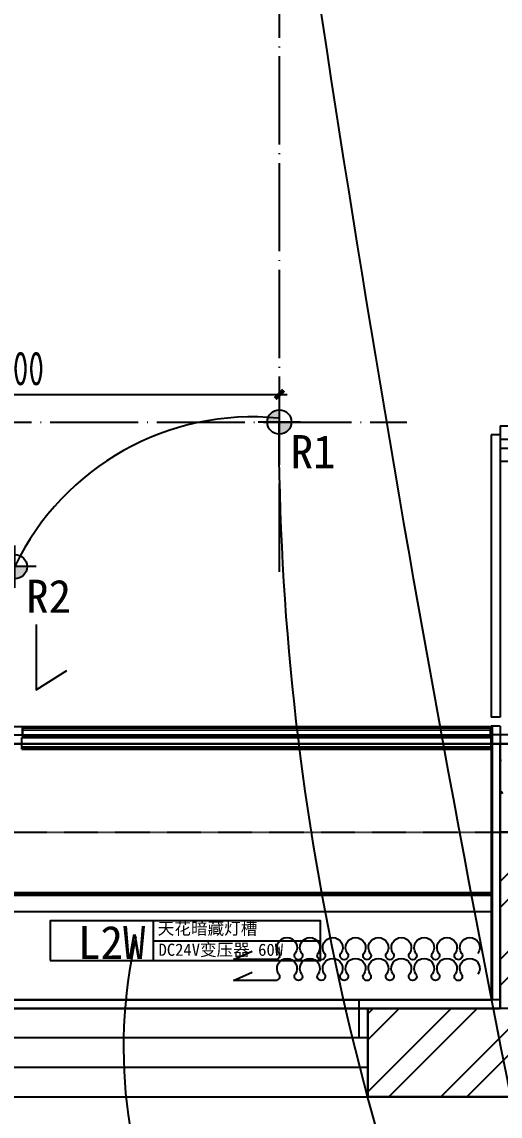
# Model space of a CAD drawing. Extents: x 11992 to 29481, y -6727 to 6811.
# Drawn here: x 17615 to 18700, y -4813 to -2334 of the extents above; entities that cross this region are included whole.
import ezdxf

# ---------------------------------------------------------------- set-up
doc = ezdxf.new("R2010")
doc.units = 0
doc.header["$MEASUREMENT"] = 0
doc.linetypes.add('DASHED', pattern=[19.05, 12.7, -6.35])
doc.linetypes.add('DOTE', pattern=[2.42, 2, -0.2, 0.02, -0.2])
doc.layers.get('0').update_dxf_attribs({"color": 8, "linetype": 'CONTINUOUS'})
doc.layers.get('Defpoints').update_dxf_attribs({"color": 8, "linetype": 'CONTINUOUS'})
for name, color, linetype in [('__附着_S88-LYGC-YTC-10_SEN147J2_设计区$0$PUB_HATCH', 8, 'CONTINUOUS'), ('AD-玻璃幕墙、窗', 8, 'CONTINUOUS'), ('DQ-BEAM-DASH', 8, 'DASHED'), ('DQ-GZ', 8, 'CONTINUOUS'), ('DS-DRAPERY', 8, 'CONTINUOUS'), ('E_WINDOW', 8, 'CONTINUOUS'), ('FF-FINISH【完成面】', 8, 'CONTINUOUS'), ('RC-FIN', 8, 'CONTINUOUS'), ('WALL', 8, 'CONTINUOUS'), ('zoylight 2射灯', 1, 'CONTINUOUS'), ('zoylight 3编号', 7, 'CONTINUOUS'), ('zoylight 4标注', 9, 'CONTINUOUS'), ('zoylight 5回路', 4, 'CONTINUOUS')]:
    doc.layers.add(name, color=color, linetype=linetype)
doc.layers.add('zoylight 1灯带', color=1, linetype='CONTINUOUS', lineweight=30)
doc.styles.add('CCD-DIM', font='archs.shx', dxfattribs={"width": 0.8})
doc.styles.add('TFB MS 3mm at 1 to 25', font='arial.ttf', dxfattribs={"height": 75})
doc.styles.add('XZC', font='SIMPLEX.SHX', dxfattribs={"width": 0.7, "bigfont": 'hztxt.shx'})
doc.linetypes.add('LED_LINE', pattern='A,12.7,-5.08,["LED",XZC,S=2.54,R=0,X=-2.54,Y=-1.27],-6.35', length=24.13)
doc.dimstyles.new('zoylight_DIM_40', dxfattribs={"dimscale": 40, "dimtxt": 1.9, "dimasz": 0.4, "dimexe": 0.5, "dimexo": 0.5, "dimgap": 0.5, "dimtad": 1, "dimdec": 0, "dimrnd": 5, "dimzin": 12, "dimdsep": 46, "dimtxsty": 'CCD-DIM', "dimblk": 'CCD_Dimension_Tick', "dimcen": 0.125, "dimclrd": 44, "dimclre": 44, "dimclrt": 50, "dimadec": 0, "dimazin": 0, "dimtfac": 1, "dimtdec": 0, "dimtmove": 2, "dimatfit": 3, "dimldrblk": 'CCD_Leader_Dot', "dimfxl": 0, "dimtvp": 1, "dimtolj": 1, "dimtzin": 0, "dimarcsym": 0})

# ---------------------------------------------------------------- blocks, each defined once
blk = doc.blocks.new('DRAPES2')
for p, q in [((0, 0), (82, 37.3)), ((186.3, 0), (0, 0))]:
    blk.add_line(p, q)
at = {"linetype": 'ByBlock', "extrusion": (0, 0, -1)}
for centre, major_axis, start_param, end_param in [((236.9, 53.6), (-31.3, 31.3), 4.8823, 7.06864), ((236.9, 53.6), (-31.3, 31.3), 0.785455, 2.971795), ((338.2, 53.5), (31.3, 31.3), 3.311504, 5.497844), ((338.2, 53.5), (-31.3, 31.3), 0.785455, 2.971795), ((439.4, 53.5), (-31.3, 31.3), 4.8823, 7.06864), ((439.4, 53.5), (-31.3, 31.3), 0.785455, 2.971795), ((540.7, 53.5), (31.3, 31.3), 3.311504, 5.497844), ((540.7, 53.5), (31.3, 31.3), -0.785341, 1.400999), ((641.9, 53.5), (-31.3, 31.3), 4.8823, 7.06864), ((641.9, 53.5), (-31.3, 31.3), 0.785455, 2.971795), ((743.2, 53.5), (31.3, 31.3), 3.311504, 5.497844), ((743.2, 53.5), (-31.3, 31.3), 0.785455, 2.971795), ((844.4, 53.5), (-31.3, 31.3), 4.8823, 7.06864), ((844.4, 53.5), (-31.3, 31.3), 0.785455, 2.971795), ((945.7, 53.5), (31.3, 31.3), 3.311504, 5.497844), ((945.7, 53.5), (31.3, 31.3), -0.785341, 1.400999), ((186.3, 17.8), (-12.6, 12.6), 1.740708, 3.927048), ((287.6, 17.7), (-12.6, 12.6), 1.740708, 6.113388), ((388.8, 17.7), (-12.6, 12.6), 1.740708, 6.113388), ((490.1, 17.7), (12.6, 12.6), 0.169911, 4.542591), ((591.3, 17.7), (12.6, 12.6), 2.356251, 4.542591), ((591.3, 17.7), (-12.6, 12.6), 1.740708, 3.927048), ((692.6, 17.7), (-12.6, 12.6), 1.740708, 6.113388), ((793.8, 17.7), (-12.6, 12.6), 1.740708, 6.113388), ((895.1, 17.7), (12.6, 12.6), 0.169911, 4.542591), ((996.3, 17.7), (12.6, 12.6), 2.356251, 4.542591)]:
    blk.add_ellipse(centre, major_axis=major_axis, ratio=1, start_param=start_param, end_param=end_param, dxfattribs=at)
at = {"extrusion": (0, 0, -1)}
for centre, major_axis, start_param, end_param in [((1046.7, 53.5), (-31.3, 31.3), 4.8823, 7.06864), ((1046.7, 53.5), (-31.3, 31.3), 0.785455, 2.971795), ((996.1, 17.7), (-12.6, 12.6), 1.740708, 3.927048)]:
    blk.add_ellipse(centre, major_axis=major_axis, ratio=1, start_param=start_param, end_param=end_param, dxfattribs=at)
blk = doc.blocks.new('20170817.13012539')
for p, q in [((-62.6, 486), (-62.6, 605.2)), ((-62.6, 605.2), (-38.7, 552.8))]:
    blk.add_line(p, q)
at = {"linetype": 'ByBlock', "extrusion": (0, 0, -1)}
for centre, major_axis, start_param, end_param in [((-51.2, 486), (8.03, 8.03), 1.740708, 3.927048), ((-28.3, 453.6), (20, 20), 4.8823, 7.06864), ((-28.3, 453.6), (20, 20), 0.785455, 2.971795), ((-51.2, 421.2), (8.03, 8.03), 1.740708, 6.113388), ((-28.3, 388.8), (20, -20), 3.311504, 5.497844), ((-28.3, 388.8), (20, 20), 0.785455, 2.971795), ((-51.2, 356.4), (8.03, 8.03), 1.740708, 6.113388), ((-28.3, 324), (20, 20), 4.8823, 7.06864), ((-28.3, 324), (20, 20), 0.785455, 2.971795), ((-51.2, 291.6), (8.03, -8.03), 0.169911, 4.542591), ((-28.3, 259.2), (20, -20), 3.311504, 5.497844), ((-28.3, 259.2), (20, -20), -0.785341, 1.400999), ((-51.2, 226.8), (8.03, -8.03), 2.356251, 4.542591), ((-51.2, 226.8), (8.03, 8.03), 1.740708, 3.927048), ((-28.3, 194.4), (20, 20), 4.8823, 7.06864), ((-28.3, 194.4), (20, 20), 0.785455, 2.971795), ((-51.2, 162), (8.03, 8.03), 1.740708, 6.113388), ((-28.3, 129.6), (20, -20), 3.311504, 5.497844), ((-28.3, 129.6), (20, 20), 0.785455, 2.971795), ((-51.2, 97.2), (8.03, 8.03), 1.740708, 6.113388), ((-28.3, 64.8), (20, 20), 4.8823, 7.06864), ((-28.3, 64.8), (20, 20), 0.785455, 2.971795), ((-51.2, 32.4), (8.03, -8.03), 0.169911, 4.542591), ((-28.3, 0), (20, -20), 3.311504, 5.497844), ((-51.2, -32.4), (8.03, -8.03), 2.356251, 4.542591), ((-28.3, 0), (20, -20), -0.785341, 1.400999)]:
    blk.add_ellipse(centre, major_axis=major_axis, ratio=1, start_param=start_param, end_param=end_param, dxfattribs=at)
at = {"extrusion": (0, 0, -1)}
for centre, major_axis, start_param, end_param in [((-51.2, -32.2), (8.03, 8.03), 1.740708, 3.927048), ((-28.3, -64.6), (20, 20), 4.8823, 7.06864), ((-28.3, -64.6), (20, 20), 0.785455, 2.971795)]:
    blk.add_ellipse(centre, major_axis=major_axis, ratio=1, start_param=start_param, end_param=end_param, dxfattribs=at)
blk = doc.blocks.new('A$C00F337EA')
h = blk.add_hatch()
h.set_pattern_fill('混凝土', color=9, scale=15, angle=180, style=0)
h.set_pattern_definition([(230, (284158.3, 127968.4), (-107.589027, 9.41282), [11.25, -123.75]), (175, (284158.3, 127968.4), (20.8127, -112.82882), [9, -99]), (280.4514, (284149.33, 127969.18), (-86.776407, -103.41593), [9.56103, -105.171317]), (226.1842, (284158.3, 127938.4), (-160.08616, 24.82785), [16.875, -185.625]), (276.6356, (284144.96, 127940.47), (-140.199406, -146.11768), [14.34154, -157.75695]), (171.1842, (284158.3, 127938.4), (-140.19929, -146.11779), [13.5, -148.5]), (201, (284143.3, 127945.9), (-89.536058, 60.392834), [11.25, -123.75]), (146, (284143.3, 127945.9), (-36.4973, -108.772507), [9, -99]), (251.4514, (284135.84, 127950.93), (-126.033394, -48.379575), [9.56103, -105.171317]), (217.5, (284158.3, 127968.4), (-1.8239783, -49.934078), [0, -97.8, 0, -100.5, 0, -99.375]), (187.5, (284158.3, 127968.4), (-39.460431, -59.161757), [0, -57.3, 0, -95.55, 0, -37.875]), (147.5, (284191.75, 127968.4), (-80.0733654, 3.383231), [0, -37.5, 0, -117, 0, -155.25]), (137.5, (284206.75, 127968.4), (-87.477925, -15.015747), [0, -48.75, 0, -77.7, 0, -110.25])])
h.paths.add_polyline_path([(5900, -7200), (6100, -7200), (6100, -7000), (5900, -7000)])
at = {"layer": '__附着_S88-LYGC-YTC-10_SEN147J2_设计区$0$PUB_HATCH'}
h = blk.add_hatch(dxfattribs=at)
h.set_pattern_fill('金属', color=256, scale=50, style=0)
h.set_pattern_definition([(45, (0, 0), (-88.3883, 88.3883), []), (45, (58.93, 0), (-88.3883, 88.3883), [])])
h.paths.add_polyline_path([(5600, -7600), (5600, -7800), (6100, -7800), (6100, -7200), (5900, -7200), (5900, -7600)])
at = {"layer": 'DQ-GZ'}
blk.add_lwpolyline([(6100, -7200), (5900, -7200), (5900, -7000), (6100, -7000)], close=True, dxfattribs=at)
at = {"layer": 'WALL'}
for p, q in [((6100, -7200), (5900, -7200)), ((5900, -7200), (5900, -7600)), ((5600, -7600), (5600, -7800)), ((5900, -7600), (5600, -7600)), ((5600, -7800), (6100, -7800))]:
    blk.add_line(p, q, dxfattribs=at)
blk = doc.blocks.new('MB-B')
at = {"layer": 'DQ-BEAM-DASH', "ltscale": 0.01}
for points in [[(-14000, 400), (-11200, 400)], [(-14000, 200), (-11200, 200)]]:
    blk.add_lwpolyline(points, dxfattribs=at)
blk = doc.blocks.new('嵌入式射灯55')
at = {"layer": 'zoylight 2射灯'}
h = blk.add_hatch(color=256, dxfattribs=at)
h.dxf.hatch_style = 1
h.paths.add_polyline_path([(0, 0), (0, 27.5, 0.41421356), (-27.5, 0)])
h.paths.add_polyline_path([(0, -27.5, 0.41421356), (27.5, 0), (0, 0)])
for p, q in [((0, -48.125), (0, 48.125)), ((48.125, 0), (-48.125, 0))]:
    blk.add_line(p, q, dxfattribs=at)
blk.add_circle((0, 0), 27.5, dxfattribs=at)
blk = doc.blocks.new('CCD_Dimension_Tick')
at = {"color": 0, "linetype": 'ByBlock'}
for p, q in [((-1.09, 0), (0, 0)), ((0, 0), (1.09, 0))]:
    blk.add_line(p, q, dxfattribs=at)
at = {"color": 0, "linetype": 'Continuous', "const_width": 0.608}
blk.add_lwpolyline([(-0.61, -0.61), (0.61, 0.61)], dxfattribs=at)
blk = doc.blocks.new('*D128')
at = {"layer": 'Defpoints', "color": 0, "linetype": 'Continuous'}
for p in [(18198.8, -3177.7), (16998.8, -3240.4), (18198.8, -3240.4)]:
    blk.add_point(p, dxfattribs=at)
at = {"layer": 'zoylight 4标注', "color": 44, "lineweight": -2}
for p, q in [((16998.8, -3220.4), (16998.8, -3157.7)), ((17014.8, -3177.7), (18182.8, -3177.7))]:
    blk.add_line(p, q, dxfattribs=at)
at = {"layer": 'zoylight 4标注', "color": 44, "linetype": 'Continuous', "lineweight": -2}
blk.add_line((18198.8, -3220.4), (18198.8, -3157.7), dxfattribs=at)
at = {"layer": 'zoylight 4标注', "color": 44, "linetype": 'Continuous', "lineweight": -2, "xscale": 16, "yscale": 16, "zscale": 16, "rotation": 180}
blk.add_blockref('CCD_Dimension_Tick', (16998.8, -3177.7), dxfattribs=at)
at = {"layer": 'zoylight 4标注', "color": 44, "linetype": 'Continuous', "lineweight": -2, "xscale": 16, "yscale": 16, "zscale": 16}
blk.add_blockref('CCD_Dimension_Tick', (18198.8, -3177.7), dxfattribs=at)
at = {"layer": 'zoylight 4标注', "color": 50, "linetype": 'Continuous', "insert": (17598.8, -3119.7), "char_height": 76, "attachment_point": 5, "style": 'CCD-DIM'}
blk.add_mtext('\\A1;1200', dxfattribs=at)
blk = doc.blocks.new('CCD_Leader_Dot')
at = {"color": 0, "linetype": 'ByBlock'}
blk.add_line((-5, 0), (-10, 0), dxfattribs=at)
at = {"color": 0, "linetype": 'ByBlock', "const_width": 5}
blk.add_lwpolyline([(-2.5, 0, 1), (2.5, 0, 1)], format="xyb", close=True, dxfattribs=at)
blk = doc.blocks.new('dfddd')
for p, q in [((0, 90.5), (0, 0)), ((0, 45.2), (380.2, 45.2))]:
    blk.add_line(p, q)
blk.add_lwpolyline([(-233.3, 0), (380.2, 0), (380.2, 90.5), (-233.3, 90.5)], close=True)

msp = doc.modelspace()

# ---------------------------------------------------------------- linework, layer by layer
for p, q in [((18699.6, -3269.4, -40.4), (18679.6, -3269.4, -40.4)), ((18679.6, -3269.4, -40.4), (18679.6, -3269.4, -2440.4)), ((18699.6, -3269.4, -2440.4), (18679.6, -3269.4, -2440.4)), ((18679.6, -3269.4, -40.4), (18679.6, -3909.4, -40.4)), ((18679.6, -3269.4, -2440.4), (18679.6, -3909.4, -2440.4)), ((18699.6, -3249.4, -2440.4), (20199.6, -3249.4, -2440.4)), ((18699.6, -3249.4, -40.4), (20199.6, -3249.4, -40.4)), ((18699.6, -3249.4, -2440.4), (18699.6, -3249.4, -40.4)), ((18699.6, -3249.4, -40.4), (18699.6, -3279.4, -40.4)), ((18699.6, -3249.4, -2440.4), (18699.6, -3279.4, -2440.4)), ((18699.6, -3269.4, -40.4), (18699.6, -3269.4, -2440.4)), ((18699.6, -3269.4, -2440.4), (18699.6, -3909.4, -2440.4)), ((18699.6, -3269.4, -40.4), (18699.6, -3909.4, -40.4)), ((18699.6, -3279.4, -2440.4), (20199.6, -3279.4, -2440.4)), ((18699.6, -3279.4, -40.4), (20199.6, -3279.4, -40.4)), ((18699.6, -3279.4, -2440.4), (18699.6, -3279.4, -40.4)), ((18699.6, -3299.4, -2440.4), (20199.6, -3299.4, -2440.4)), ((18699.6, -3299.4, -40.4), (20199.6, -3299.4, -40.4)), ((18699.6, -3299.4, -2440.4), (18699.6, -3299.4, -40.4)), ((18699.6, -3299.4, -40.4), (18699.6, -3329.4, -40.4)), ((18699.6, -3299.4, -2440.4), (18699.6, -3329.4, -2440.4)), ((18699.6, -3329.4, -2440.4), (20199.6, -3329.4, -2440.4)), ((18699.6, -3329.4, -40.4), (20199.6, -3329.4, -40.4)), ((18699.6, -3329.4, -2440.4), (18699.6, -3329.4, -40.4)), ((18699.6, -3909.4, -2440.4), (18679.6, -3909.4, -2440.4)), ((18679.6, -3909.4, -2440.4), (18679.6, -3909.4, -40.4)), ((18699.6, -3909.4, -40.4), (18679.6, -3909.4, -40.4)), ((18699.6, -3909.4, -40.4), (18699.6, -3909.4, -2440.4)), ((16549.6, -3930, -1492.4), (17616.6, -3930, -1492.4)), ((16549.6, -3930, -1552.4), (17616.6, -3930, -1552.4)), ((17614.6, -3930, -1552.4), (17614.6, -3930, -1492.4)), ((17614.6, -3930, -1492.4), (18681.6, -3930, -1492.4)), ((17614.6, -3930, -1552.4), (18681.6, -3930, -1552.4)), ((17616.1, -3933, -1583.3), (18678.1, -3932.9, -1583.4)), ((17616.1, -3933, -1583.3), (17616.1, -3939, -1583.3)), ((17616.1, -3933, -1583.3), (17616.1, -3933.1, -1599.3)), ((18678.1, -3933, -1599.4), (17616.1, -3933.1, -1599.3)), ((17616.1, -3952, -2380.4), (17616.1, -3933, -2380.4)), ((17616.1, -3933, -1983.4), (17616.1, -3952, -1983.4)), ((17616.1, -3933, -1983.4), (17616.1, -3933, -2380.4)), ((17616.1, -3933, -1983.4), (18678.1, -3933, -1983.4)), ((18678.1, -3933, -2380.4), (17616.1, -3933, -2380.4)), ((17616.1, -3952, -1980.4), (17616.1, -3933, -1980.4)), ((17616.1, -3933, -1599.4), (17616.1, -3952, -1599.4)), ((17616.1, -3933, -1599.4), (17616.1, -3933, -1980.4)), ((17616.1, -3933, -1599.4), (18678.1, -3933, -1599.4)), ((18678.1, -3933, -1980.4), (17616.1, -3933, -1980.4)), ((17616.1, -3952.1, -1599.3), (17616.1, -3933.1, -1599.3)), ((18678.1, -3938.9, -1583.4), (17616.1, -3939, -1583.3)), ((18678.1, -3938.9, -1592.4), (17616.1, -3939, -1592.3)), ((17616.1, -3952.1, -1592.3), (17616.1, -3939, -1592.3)), ((17616.1, -3939, -1592.3), (17616.1, -3939, -1583.3)), ((17616.6, -3930, -1552.4), (17616.6, -3930, -1492.4)), ((18678.1, -3932.9, -1583.4), (18678.1, -3938.9, -1583.4)), ((18678.1, -3933, -1599.4), (18678.1, -3932.9, -1583.4)), ((18678.1, -3933, -1599.4), (18678.1, -3952, -1599.4)), ((18678.1, -3952, -1983.4), (18678.1, -3933, -1983.4)), ((18678.1, -3933, -2380.4), (18678.1, -3933, -1983.4)), ((18678.1, -3933, -2380.4), (18678.1, -3952, -2380.4)), ((18678.1, -3952, -1599.4), (18678.1, -3933, -1599.4)), ((18678.1, -3933, -1980.4), (18678.1, -3933, -1599.4)), ((18678.1, -3933, -1980.4), (18678.1, -3952, -1980.4)), ((18678.1, -3938.9, -1592.4), (18678.1, -3952, -1592.4)), ((18678.1, -3938.9, -1592.4), (18678.1, -3938.9, -1583.4)), ((18679.6, -3929.4, -40.4), (18679.6, -3929.4, -2440.4)), ((18699.6, -3929.4, -2440.4), (18679.6, -3929.4, -2440.4)), ((18699.6, -3929.4, -40.4), (18679.6, -3929.4, -40.4)), ((18679.6, -3929.4, -40.4), (18679.6, -4549.4, -40.4)), ((18679.6, -3929.4, -2440.4), (18679.6, -4549.4, -2440.4)), ((18681.6, -3930, -1552.4), (18681.6, -3930, -1492.4)), ((18681.6, -3930, -1492.4), (18681.6, -4550, -1492.4)), ((18681.6, -3930, -1552.4), (18681.6, -4550, -1552.4)), ((18699.6, -3929.4, -40.4), (18699.6, -3929.4, -2440.4)), ((18699.6, -3929.4, -2440.4), (18699.6, -4549.4, -2440.4)), ((18699.6, -3929.4, -40.4), (18699.6, -4549.4, -40.4)), ((18679.6, -3955, -1604.4), (17614.6, -3955, -1604.4)), ((17614.6, -3955, -1604.4), (17614.6, -3955, -1599.9)), ((17614.6, -3955, -1599.9), (18679.6, -3955, -1599.9)), ((17614.6, -3977.3, -1599.9), (17614.6, -3955, -1599.9)), ((17614.6, -3981.8, -1604.4), (17614.6, -3955, -1604.4)), ((18678.1, -3952, -1592.4), (17616.1, -3952.1, -1592.3)), ((17616.1, -3952.1, -1599.3), (18678.1, -3952, -1599.4)), ((17616.1, -3952, -2380.4), (17616.1, -3952, -1983.4)), ((17616.1, -3952, -2380.4), (18678.1, -3952, -2380.4)), ((17616.1, -3952, -1983.4), (18678.1, -3952, -1983.4)), ((17616.1, -3952, -1980.4), (17616.1, -3952, -1599.4)), ((17616.1, -3952, -1980.4), (18678.1, -3952, -1980.4)), ((17616.1, -3952, -1599.4), (18678.1, -3952, -1599.4)), ((17616.1, -3952.1, -1599.3), (17616.1, -3952.1, -1592.3)), ((18678.1, -3952, -1592.4), (18678.1, -3952, -1599.4)), ((18678.1, -3952, -2380.4), (18678.1, -3952, -1983.4)), ((18678.1, -3952, -1980.4), (18678.1, -3952, -1599.4)), ((18679.6, -3977.3, -1599.9), (18679.6, -3955, -1599.9)), ((18679.6, -3955, -1604.4), (18679.6, -3981.8, -1604.4)), ((18679.6, -3955, -1604.4), (18679.6, -3955, -1599.9)), ((18899.6, -3969.4, -2440.4), (16099.6, -3969.4, -2440.4)), ((18699.6, -3969.4, -40.4), (16299.6, -3969.4, -40.4)), ((18699.6, -3969.4, 379.6), (16299.6, -3969.4, 379.6)), ((16299.6, -3969.4, -2490.4), (18699.6, -3969.4, -2490.4)), ((18699.6, -3969.4, -1950.4), (16299.6, -3969.4, -1950.4)), ((17614.6, -3977.3, -1552.4), (17614.6, -3981.8, -1552.4)), ((18679.6, -3977.3, -1599.9), (17614.6, -3977.3, -1599.9)), ((18679.6, -3977.3, -1552.4), (17614.6, -3977.3, -1552.4)), ((17614.6, -3977.3, -1599.9), (17614.6, -3977.3, -1552.4)), ((17614.6, -3977.3, -1599.9), (17614.6, -3981.8, -1604.4)), ((18679.6, -3981.8, -1552.4), (17614.6, -3981.8, -1552.4)), ((17614.6, -3981.8, -1604.4), (18679.6, -3981.8, -1604.4)), ((17614.6, -3981.8, -1604.4), (17614.6, -3981.8, -1552.4)), ((18679.6, -3977.3, -1552.4), (18679.6, -3981.8, -1552.4)), ((18679.6, -3977.3, -1599.9), (18679.6, -3977.3, -1552.4)), ((18679.6, -3977.3, -1599.9), (18679.6, -3981.8, -1604.4)), ((18679.6, -3981.8, -1552.4), (18679.6, -3981.8, -1604.4)), ((18699.6, -3969.4, -40.4), (18699.6, -4369.4, -40.4)), ((18699.6, -3969.4, 379.6), (18699.6, -4369.4, 379.6)), ((18699.6, -3969.4, -40.4), (18699.6, -3969.4, 379.6)), ((18699.6, -3969.4, -2490.4), (18699.6, -3969.4, -1950.4)), ((18699.6, -3969.4, -1950.4), (18699.6, -4569.4, -1950.4)), ((18699.6, -4569.4, 559.6), (18699.6, -3969.4, 559.6)), ((18699.6, -3969.4, 559.6), (18899.6, -3969.4, 559.6)), ((18699.6, -4569.4, -2440.4), (18699.6, -3969.4, -2440.4)), ((18899.6, -3969.4, -2440.4), (18699.6, -3969.4, -2440.4)), ((18699.6, -3969.4, 559.6), (18699.6, -3969.4, -2440.4)), ((18699.6, -4569.4, -2440.4), (18699.6, -3969.4, -2440.4)), ((18899.6, -3969.4, -2440.4), (18699.6, -3969.4, -2440.4)), ((18699.6, -4569.4, -2640.4), (18699.6, -3969.4, -2640.4)), ((18899.6, -3969.4, -2640.4), (18699.6, -3969.4, -2640.4)), ((18699.6, -3969.4, -2440.4), (18699.6, -3969.4, -2640.4)), ((16319.6, -4349.5), (18679.6, -4349.5)), ((18699.6, -4369.4, -40.4), (18699.6, -4369.4, 379.6)), ((16549.6, -4550, -1492.4), (17616.6, -4550, -1492.4)), ((17616.6, -4550, -1552.4), (16549.6, -4550, -1552.4)), ((17614.6, -4550, -1492.4), (17614.6, -4550, -1552.4)), ((17614.6, -4550, -1492.4), (18681.6, -4550, -1492.4)), ((18681.6, -4550, -1552.4), (17614.6, -4550, -1552.4)), ((17616.6, -4550, -1552.4), (17616.6, -4550, -1492.4)), ((18679.6, -4549.4, -40.4), (18679.6, -4549.4, -2440.4)), ((18699.6, -4549.4, -2440.4), (18679.6, -4549.4, -2440.4)), ((18699.6, -4549.4, -40.4), (18679.6, -4549.4, -40.4)), ((18681.6, -4550, -1552.4), (18681.6, -4550, -1492.4)), ((18699.6, -4549.4, -40.4), (18699.6, -4549.4, -2440.4)), ((18699.6, -4569.4, -1950.4), (16299.6, -4569.4, -1950.4)), ((16299.6, -4569.4, 559.6), (18699.6, -4569.4, 559.6)), ((16299.6, -4569.4, -2440.4), (18699.6, -4569.4, -2440.4)), ((16299.6, -4569.4, -2440.4), (18699.6, -4569.4, -2440.4)), ((16299.6, -4569.4, -2640.4), (18699.6, -4569.4, -2640.4)), ((16599.6, -4569.4, 559.6), (18399.6, -4569.4, 559.6)), ((16599.6, -4569.4, 379.6), (18399.6, -4569.4, 379.6)), ((16599.6, -4569.4, -1810.4), (18399.6, -4569.4, -1810.4)), ((16599.6, -4569.4, -90.4), (18399.6, -4569.4, -90.4)), ((18399.6, -4569.4, 559.6), (18699.6, -4569.4, 559.6)), ((18399.6, -4569.4, 379.6), (18699.6, -4569.4, 379.6)), ((18399.6, -4569.4, 559.6), (18399.6, -4569.4, 379.6)), ((18699.6, -4569.4, -2440.4), (18399.6, -4569.4, -1810.4)), ((18399.6, -4769.4, -90.4), (18399.6, -4569.4, -90.4)), ((18399.6, -4769.4, -1810.4), (18399.6, -4569.4, -1810.4)), ((18399.6, -4569.4, -90.4), (18399.6, -4569.4, -1810.4)), ((18699.6, -4569.4, 559.6), (18699.6, -4569.4, -2440.4)), ((18699.6, -4569.4, -2440.4), (18699.6, -4569.4, -2640.4)), ((18899.6, -4769.4, -2440.4), (18399.6, -4769.4, -1810.4)), ((18899.6, -4769.4, 559.6), (18399.6, -4769.4, -90.4))]:
    msp.add_line(p, q)
at = {"layer": 'AD-玻璃幕墙、窗'}
for p, q in [((16599.6, -4569.5), (18399.6, -4569.5)), ((18399.6, -4769.5), (18399.6, -4569.5)), ((18399.6, -4636.1), (16599.6, -4636.1)), ((18399.6, -4702.8), (16599.6, -4702.8)), ((16599.6, -4769.5), (18399.6, -4769.5))]:
    msp.add_line(p, q, dxfattribs=at)
at = {"layer": 'FF-FINISH【完成面】', "linetype": 'ByBlock'}
msp.add_line((18379.6, -4636.1), (18379.6, -4549.5), dxfattribs=at)
for points in [[(16119.6, -3949.5), (16319.6, -3949.5), (16319.6, -4549.5), (18679.6, -4549.5)], [(18879.6, -3949.5), (18679.6, -3949.5), (18679.6, -4549.5)], [(18879.6, -3949.5), (18679.6, -3949.5), (18679.6, -4549.5)]]:
    msp.add_lwpolyline(points, dxfattribs=at)
at = {"layer": 'RC-FIN', "linetype": 'ByBlock'}
msp.add_line((16319.6, -3949.5), (18679.6, -3949.5), dxfattribs=at)
at = {"layer": 'WALL'}
for p, q in [((18899.6, -4569.5), (18399.6, -4569.5)), ((18399.6, -4569.5), (18399.6, -4769.5)), ((18399.6, -4769.5), (18899.6, -4769.5))]:
    msp.add_line(p, q, dxfattribs=at)
at = {"layer": 'zoylight 1灯带', "linetype": 'LED_LINE', "ltscale": 20, "const_width": 10}
msp.add_lwpolyline([(16319.6, -4309.8), (18679.6, -4309.8)], dxfattribs=at)
at = {"layer": 'zoylight 4标注', "color": 9, "linetype": 'DOTE', "ltscale": 100}
for p, q in [((18198.8, -3579.5, -420), (18198.8, 235.8, -420)), ((16710.6, -3240.4), (18488, -3240.4))]:
    msp.add_line(p, q, dxfattribs=at)
at = {"layer": 'zoylight 4标注', "linetype": 'Continuous'}
msp.add_lwpolyline([(17646.9, -3699.5), (17646.9, -3847), (17716.7, -3803.2)], dxfattribs=at)
at = {"layer": 'zoylight 5回路', "linetype": 'Continuous'}
for centre, radius, start, end in [((71112.1, 5667.4), 53418.4, 187.93296, 192.30889), ((21465.6, -1801.8), 5096.4, 191.4835, 231.2559), ((18137.7, -3827.3), 598.5, 84.3325, 154.126), ((24129.7, -3237.6), 5932.5, 180.05138, 204.65046), ((18975, -4656.6), 1129.6, 167.2267, 248.4256)]:
    msp.add_arc(centre, radius, start, end, dxfattribs=at)

# ---------------------------------------------------------------- block references
msp.add_blockref('MB-B', (30099.6, -4369.5))
at = {"layer": 'DS-DRAPERY', "xscale": 0.5119999997317791, "yscale": 0.5119999997317791, "zscale": 0.5119999997317791}
msp.add_blockref('DRAPES2', (18094.9, -4458.6), dxfattribs=at)
at = {"layer": 'DS-DRAPERY', "xscale": 0.8, "yscale": 0.8, "zscale": 0.8, "rotation": 90.00000000000001}
msp.add_blockref('20170817.13012539', (18579, -4455.9), dxfattribs=at)
at = {"layer": 'E_WINDOW'}
msp.add_blockref('A$C00F337EA', (12799.6, 3030.5), dxfattribs=at)
at = {"layer": 'zoylight 2射灯'}
for p in [(18198.8, -3240.4, -420), (17598.8, -3568.1, -420)]:
    msp.add_blockref('嵌入式射灯55', p, dxfattribs=at)
at = {"layer": 'zoylight 3编号'}
msp.add_blockref('dfddd', (17912.2, -4460.8), dxfattribs=at)

# ---------------------------------------------------------------- texts
at = {"layer": 'zoylight 3编号', "attachment_point": 1, "style": 'TFB MS 3mm at 1 to 25'}
for s, insert, char_height, width in [('{\\fSimHei|b0|i0|c134|p49;R1}', (18224.4, -3270, -420), 75, 104.77), ('{\\fSimHei|b0|i0|c134|p49;R2}', (17624.4, -3597.7, -420), 75, 104.77), ('{\\fSimHei|b0|i0|c134|p49;\\W0.95494; \\W1;L2W}', (17693.3, -4382), 75, 206.137), ('{\\fSimHei|b0|i0|c134|p49;天花暗藏灯槽}', (17922.7, -4374.1), 27.648, 256.856), ('{\\fSimHei|b0|i0|c134|p49;\\C1;DC24V变压器 60W }', (17924.7, -4422.3), 27.648, 315.109)]:
    msp.add_mtext(s, dxfattribs=dict(at, insert=insert, char_height=char_height, width=width))

# ---------------------------------------------------------------- dimensions: what is measured, and where the dimension line sits
at = {"layer": 'zoylight 4标注', "linetype": 'Continuous'}
dim = msp.add_aligned_dim(p1=(16998.8, -3240.4), p2=(18198.8, -3240.4), distance=62.7, dimstyle='zoylight_DIM_40', dxfattribs=at)
dim.commit()
dim.dimension.update_dxf_attribs({"geometry": '*D128', "text_midpoint": (17598.8, -3119.7)})

doc.saveas('drawing.dxf')
